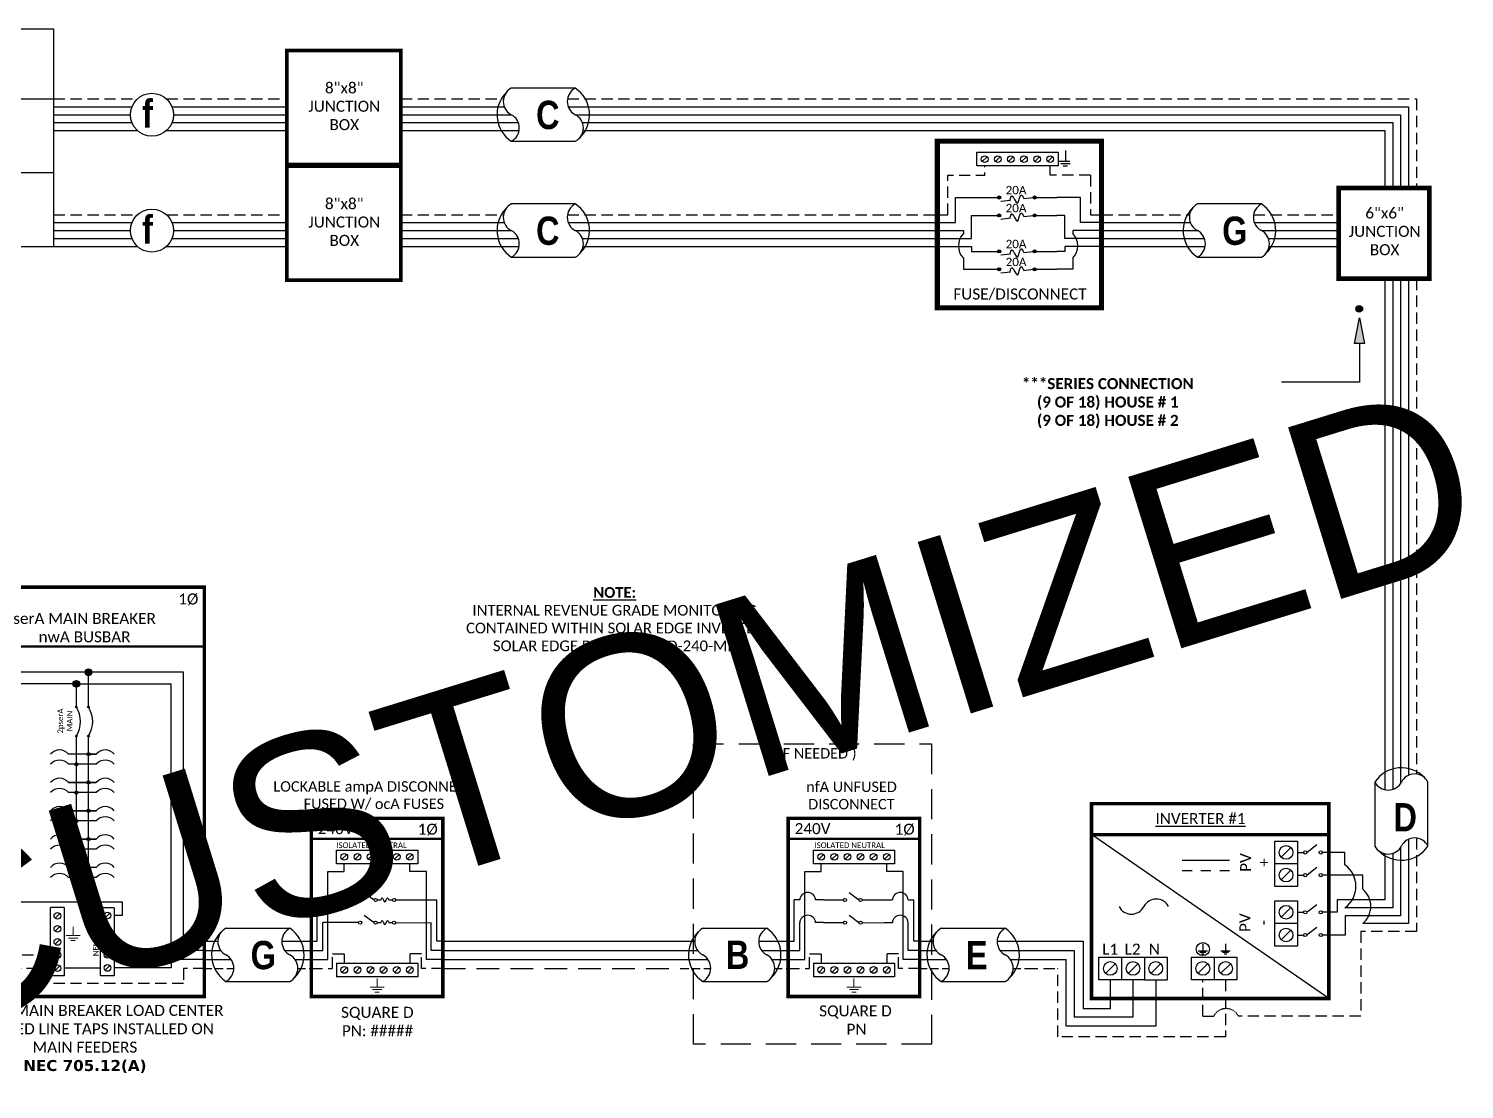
# Model space of a CAD drawing. Header units: feet. Extents: x 11513 to 12336, y 20870 to 21411.
# Drawn here: x 11859.4 to 12335.9, y 21058.7 to 21410.9 of the extents above; entities that cross this region are included whole.
import ezdxf

# ---------------------------------------------------------------- set-up
doc = ezdxf.new("R2010")
doc.units = ezdxf.units.FT
doc.header["$MEASUREMENT"] = 0
doc.linetypes.add('DASHED', pattern=[0.75, 0.5, -0.25])
doc.linetypes.add('HIDDEN', pattern=[0.375, 0.25, -0.125])
doc.layers.add('TEXT', color=7, linetype='Continuous')
doc.layers.add('Z - TITLEBLOCK TXT', color=7, linetype='Continuous')
doc.styles.add('ONE LINE TXT', font='techb___.ttf')
doc.styles.get("Standard").update_dxf_attribs({"font": 'calibri.ttf'})
doc.styles.add('TITLE BBLOCK TEXT', font='ARIALUNI.TTF')

# ---------------------------------------------------------------- blocks, each defined once
blk = doc.blocks.new('*U19')
at = {"color": 7, "linetype": 'Continuous'}
for p, q in [((-7.14, 13.31), (-28.39, 13.31)), ((-28.39, -4.31), (-7.14, -4.31))]:
    blk.add_line(p, q, dxfattribs=at)
at = {"color": 7}
for p, q in [((-35.53, 9), (-31.05, 9)), ((-9.81, 9), (0, 9))]:
    blk.add_line(p, q, dxfattribs=at)
at = {"color": 10}
for p, q in [((-35.53, 6), (-30.11, 6)), ((-8.87, 6), (0, 6))]:
    blk.add_line(p, q, dxfattribs=at)
at = {"color": 253}
for p, q in [((-35.53, 3), (-26.66, 3)), ((-5.41, 3), (0, 3))]:
    blk.add_line(p, q, dxfattribs=at)
at = {"color": 92, "linetype": 'HIDDEN', "ltscale": 10}
for p, q in [((-4.48, 0), (0, 0)), ((-35.53, 0), (-25.72, 0))]:
    blk.add_line(p, q, dxfattribs=at)
at = {"color": 7, "linetype": 'Continuous'}
for centre, start, end in [((-22.54, 4.5), 133.9732, 236.4265), ((-12.99, 4.5), 313.9732, 56.4265)]:
    blk.add_arc(centre, 10.58, start, end, dxfattribs=at)
at = {"linetype": 'Continuous'}
for centre, start, end in [((-26.08, 8.91), 117.6639, 242.3361), ((-4.83, 8.91), 117.6639, 242.3361), ((-30.7, 0.09), 297.6639, 62.3361), ((-9.45, 0.09), 297.6639, 62.3361)]:
    blk.add_arc(centre, 4.98, start, end, dxfattribs=at)
blk = doc.blocks.new('*U23')
at = {"color": 7, "linetype": 'Continuous'}
for p, q in [((-7.14, 13.31), (-28.39, 13.31)), ((-28.39, -4.31), (-7.14, -4.31))]:
    blk.add_line(p, q, dxfattribs=at)
at = {"color": 7}
for p, q in [((-35.53, 9), (-31.05, 9)), ((-9.81, 9), (0, 9))]:
    blk.add_line(p, q, dxfattribs=at)
at = {"color": 10}
for p, q in [((-35.53, 6), (-30.11, 6)), ((-8.87, 6), (0, 6))]:
    blk.add_line(p, q, dxfattribs=at)
at = {"color": 253}
for p, q in [((-35.53, 3), (-26.66, 3)), ((-5.41, 3), (0, 3))]:
    blk.add_line(p, q, dxfattribs=at)
at = {"color": 92, "linetype": 'HIDDEN', "ltscale": 10}
for p, q in [((-4.48, 0), (0, 0)), ((-35.53, 0), (-25.72, 0))]:
    blk.add_line(p, q, dxfattribs=at)
at = {"color": 7, "linetype": 'Continuous'}
for centre, start, end in [((-22.54, 4.5), 133.9732, 236.4265), ((-12.99, 4.5), 313.9732, 56.4265)]:
    blk.add_arc(centre, 10.58, start, end, dxfattribs=at)
at = {"linetype": 'Continuous'}
for centre, start, end in [((-26.08, 8.91), 117.6639, 242.3361), ((-4.83, 8.91), 117.6639, 242.3361), ((-30.7, 0.09), 297.6639, 62.3361), ((-9.45, 0.09), 297.6639, 62.3361)]:
    blk.add_arc(centre, 4.98, start, end, dxfattribs=at)
blk = doc.blocks.new('*U24')
at = {"lineweight": 50}
blk.add_line((-43.61, 43.06), (0, 43.06), dxfattribs=at)
at = {"color": 1, "linetype": 'Continuous'}
for p, q in [((-35.27, 34.78), (-35.27, 39.32)), ((-35.27, 39.32), (-8.32, 39.32)), ((-8.32, 39.32), (-8.32, 34.78)), ((-8.32, 34.78), (-35.27, 34.78)), ((-26.07, 25.18), (-22.81, 22.74)), ((-21.73, 22.73), (-20.49, 22.73)), ((-17.94, 22.73), (-16.7, 22.73)), ((-26.07, 17.65), (-22.81, 15.2)), ((-21.73, 15.2), (-20.49, 15.2)), ((-17.94, 15.2), (-16.7, 15.2)), ((-35.27, 1.76), (-8.32, 1.76)), ((-35.27, 1.76), (-35.27, -2.78)), ((-8.32, 1.76), (-8.32, -2.78)), ((-8.32, -2.78), (-35.27, -2.78))]:
    blk.add_line(p, q, dxfattribs=at)
at = {"color": 4, "linetype": 'Continuous'}
for p, q in [((-31.89, 37.83), (-33.46, 36.26)), ((-27.53, 37.83), (-29.11, 36.26)), ((-23.18, 37.83), (-24.76, 36.26)), ((-18.83, 37.83), (-20.41, 36.26)), ((-14.48, 37.83), (-16.06, 36.26)), ((-10.13, 37.83), (-11.7, 36.26)), ((-31.89, 0.28), (-33.46, -1.3)), ((-27.53, 0.28), (-29.11, -1.3)), ((-23.18, 0.28), (-24.76, -1.3)), ((-18.83, 0.28), (-20.41, -1.3)), ((-14.48, 0.28), (-16.06, -1.3)), ((-10.13, 0.28), (-11.7, -1.3))]:
    blk.add_line(p, q, dxfattribs=at)
at = {"color": 253, "linetype": 'Continuous'}
for p, q in [((-32.67, 32.17), (-32.67, 34.78)), ((-10.92, 32.17), (-10.92, 34.78)), ((-38.16, 3), (-38.16, 32.17)), ((-38.16, 32.17), (-32.67, 32.17)), ((-5.43, 32.17), (-10.92, 32.17)), ((-5.43, 3), (-5.43, 32.17)), ((-43.61, 3), (-38.16, 3)), ((0, 3), (-5.43, 3))]:
    blk.add_line(p, q, dxfattribs=at)
at = {"color": 7, "linetype": 'Continuous'}
for p, q in [((-27.97, 22.73), (-41.66, 22.73)), ((-41.66, 9), (-41.66, 22.73)), ((-15.62, 22.73), (-1.93, 22.73)), ((-1.93, 9), (-1.93, 22.73))]:
    blk.add_line(p, q, dxfattribs=at)
at = {"color": 10, "linetype": 'Continuous'}
for p, q in [((-27.97, 15.2), (-39.8, 15.2)), ((-39.8, 6), (-39.8, 15.2)), ((-15.62, 15.2), (-3.79, 15.19)), ((-3.79, 6), (-3.79, 15.2)), ((-43.61, 6), (-39.8, 6)), ((0, 6), (-3.79, 6))]:
    blk.add_line(p, q, dxfattribs=at)
at = {"color": 7}
for p, q in [((-43.61, 9), (-41.66, 9)), ((0, 9), (-1.93, 9))]:
    blk.add_line(p, q, dxfattribs=at)
at = {"color": 92, "linetype": 'HIDDEN', "ltscale": 15}
for p, q in [((-36.58, 0), (-36.58, 4.9)), ((-36.58, 4.9), (-32.67, 4.9)), ((-32.67, 4.9), (-32.67, 1.76)), ((-7.01, 4.9), (-10.92, 4.9)), ((-10.92, 4.9), (-10.92, 1.76)), ((-7.01, 0), (-7.01, 4.9)), ((-43.61, 0), (-36.58, 0)), ((0, 0), (-7.01, 0))]:
    blk.add_line(p, q, dxfattribs=at)
at = {"lineweight": 50, "const_width": 1.19}
blk.add_lwpolyline([(-43.61, -9.34), (-43.61, 49.84), (0, 49.84), (0, -9.34)], close=True, dxfattribs=at)
at = {"color": 92, "linetype": 'Continuous', "lineweight": 5, "ltscale": 0.05, "flags": 128}
for points in [[(-21.8, -3.32), (-21.8, -6.17)], [(-24.14, -6.17), (-19.45, -6.17)], [(-20.27, -7.03), (-23.32, -7.03)], [(-21.08, -7.9), (-22.51, -7.9)]]:
    blk.add_lwpolyline(points, dxfattribs=at)
at = {"color": 4, "linetype": 'Continuous'}
for centre in [(-32.67, 37.05), (-28.32, 37.05), (-23.97, 37.05), (-19.62, 37.05), (-15.27, 37.05), (-10.92, 37.05), (-32.67, -0.51), (-28.32, -0.51), (-23.97, -0.51), (-19.62, -0.51), (-15.27, -0.51), (-10.92, -0.51)]:
    blk.add_circle(centre, 1.11, dxfattribs=at)
at = {"color": 1, "linetype": 'Continuous'}
for centre in [(-27.43, 22.73), (-22.27, 22.73), (-16.16, 22.73), (-27.43, 15.2), (-22.27, 15.2), (-16.16, 15.19)]:
    blk.add_circle(centre, 0.541, dxfattribs=at)
for points in [[(-20.49, 22.73), (-20.12, 23.49), (-19.22, 21.97), (-18.39, 23.49), (-17.94, 22.73)], [(-20.49, 15.2), (-20.12, 15.96), (-19.22, 14.43), (-18.39, 15.96), (-17.94, 15.2)]]:
    blk.add_spline(points, degree=3, dxfattribs=at)
at = {"color": 7}
blk.add_blockref('*U23', (-43.61, 0), dxfattribs=at)
at = {"color": 4, "linetype": 'Continuous'}
blk.add_text('ISOLATED NEUTRAL', height=1.8743, dxfattribs=at).set_placement((-35.32, 39.97))
at = {"color": 1}
for s, width, gutter_width, heights, insert, char_height, attachment_point in [('\\A1;\\pi2.6661;LOCKABLE ampA DISCONNECT \\P\\pi12.722;FUSED W/ ocA FUSES', 71.8931, 92.23, [18.56], (-58.88, 62.16), 3.4544, 1), ('240V', 0.1481, 0.75, [0], (-35.55, 46.4), 3.658, 5), ('1Ø', 0.1481, 0.75, [0], (-4.98, 46.1), 3.658, 5), ('\\A1;\\pi5.5987,t23.887;SQUARE D\\P\\pi5.8899,t24.178;PN: #####', 35.0816, 28.88, [13.54], (-39.35, -12.75), 3.6576, 1)]:
    blk.add_mtext_dynamic_manual_height_columns(s, width=width, gutter_width=gutter_width, heights=heights, dxfattribs=dict(at, insert=insert, char_height=char_height, attachment_point=attachment_point))
blk = doc.blocks.new('lineTapPanel')
at = {"linetype": 'Continuous'}
h = blk.add_hatch(color=254, dxfattribs=at)
h.dxf.hatch_style = 1
edge = h.paths.add_edge_path()
edge.add_arc((-42.47, 94.51), 1.11, 0, 360)
h = blk.add_hatch(color=254, dxfattribs=at)
h.dxf.hatch_style = 1
edge = h.paths.add_edge_path()
edge.add_arc((-38.44, 98.34), 1.11, 0, 360)
h = blk.add_hatch(color=1, dxfattribs=at)
h.dxf.hatch_style = 1
edge = h.paths.add_edge_path()
edge.add_arc((-42.47, 86.8), 0.291, 0, 360)
h = blk.add_hatch(color=1, dxfattribs=at)
h.dxf.hatch_style = 1
edge = h.paths.add_edge_path()
edge.add_arc((-38.44, 86.8), 0.291, 0, 360)
h = blk.add_hatch(color=1, dxfattribs=at)
h.dxf.hatch_style = 1
edge = h.paths.add_edge_path()
edge.add_arc((-42.47, 77.16), 0.291, 0, 360)
h = blk.add_hatch(color=1, dxfattribs=at)
h.dxf.hatch_style = 1
edge = h.paths.add_edge_path()
edge.add_arc((-38.44, 77.16), 0.291, 0, 360)
h = blk.add_hatch(color=1, dxfattribs=at)
h.dxf.hatch_style = 1
edge = h.paths.add_edge_path()
edge.add_arc((-38.44, 71.16), 0.528, 0, 360)
h = blk.add_hatch(color=1, dxfattribs=at)
h.dxf.hatch_style = 1
edge = h.paths.add_edge_path()
edge.add_arc((-42.47, 67.78), 0.528, 0, 360)
h = blk.add_hatch(color=1, dxfattribs=at)
h.dxf.hatch_style = 1
edge = h.paths.add_edge_path()
edge.add_arc((-38.44, 61.76), 0.528, 0, 360)
h = blk.add_hatch(color=1, dxfattribs=at)
h.dxf.hatch_style = 1
edge = h.paths.add_edge_path()
edge.add_arc((-42.47, 58.38), 0.528, 0, 360)
h = blk.add_hatch(color=1, dxfattribs=at)
h.dxf.hatch_style = 1
edge = h.paths.add_edge_path()
edge.add_arc((-38.44, 52.36), 0.528, 0, 360)
h = blk.add_hatch(color=1, dxfattribs=at)
h.dxf.hatch_style = 1
edge = h.paths.add_edge_path()
edge.add_arc((-42.47, 48.98), 0.528, 0, 360)
h = blk.add_hatch(color=1, dxfattribs=at)
h.dxf.hatch_style = 1
edge = h.paths.add_edge_path()
edge.add_arc((-38.44, 42.95), 0.528, 0, 360)
h = blk.add_hatch(color=1, dxfattribs=at)
h.dxf.hatch_style = 1
edge = h.paths.add_edge_path()
edge.add_arc((-42.47, 39.58), 0.528, 0, 360)
h = blk.add_hatch(color=1, dxfattribs=at)
h.dxf.hatch_style = 1
edge = h.paths.add_edge_path()
edge.add_arc((-38.44, 33.55), 0.528, 0, 360)
h = blk.add_hatch(color=1, dxfattribs=at)
h.dxf.hatch_style = 1
edge = h.paths.add_edge_path()
edge.add_arc((-42.47, 30.17), 0.528, 0, 360)
at = {"color": 155, "true_color": 0x647190}
blk.add_line((-80.92, 126.59), (0, 126.59), dxfattribs=at)
at = {"color": 253, "linetype": 'Continuous'}
for p, q in [((-100.73, 90.2), (-100.73, 109.7)), ((-76.04, 90.2), (-100.73, 90.2)), ((-76.04, 90.2), (-76.04, 22.16)), ((-76.04, 22.16), (-27.25, 22.16)), ((-27.25, 22.16), (-27.25, 17.57)), ((-27.25, 17.57), (-29.89, 17.57)), ((-11.01, 0.16), (-29.89, 0.16)), ((0, 3), (-11.01, 3)), ((-11.01, 3), (-11.01, 0.16))]:
    blk.add_line(p, q, dxfattribs=at)
at = {"color": 10, "linetype": 'Continuous'}
for p, q in [((-94.24, 94.51), (-94.24, 109.7)), ((-43.58, 94.51), (-94.24, 94.51)), ((-42.47, 87.09), (-42.47, 93.4)), ((-41.36, 94.51), (-10.98, 94.51)), ((-10.98, 6), (-10.98, 94.51)), ((-42.47, 30.17), (-42.47, 76.87)), ((-35.88, 67.78), (-45.04, 67.78)), ((-35.88, 58.38), (-45.04, 58.38)), ((-35.88, 48.98), (-45.04, 48.98)), ((-35.88, 39.58), (-45.04, 39.58)), ((-35.88, 30.17), (-45.04, 30.17)), ((0, 6), (-10.98, 6))]:
    blk.add_line(p, q, dxfattribs=at)
at = {"color": 7, "linetype": 'Continuous'}
for p, q in [((-87.75, 98.34), (-87.75, 109.7)), ((-39.56, 98.34), (-87.75, 98.34)), ((-38.44, 87.09), (-38.44, 97.23)), ((-6.96, 9), (-6.96, 98.34)), ((-38.44, 61.76), (-38.44, 76.87)), ((-35.88, 71.16), (-45.04, 71.16)), ((-38.44, 71.16), (-35.88, 71.16)), ((-45.04, 61.76), (-35.88, 61.76)), ((-35.88, 61.76), (-45.04, 61.76)), ((-38.44, 52.36), (-38.44, 61.76)), ((-45.04, 52.36), (-35.88, 52.36)), ((-35.88, 52.36), (-45.04, 52.36)), ((-38.44, 42.95), (-38.44, 52.36)), ((-45.04, 42.95), (-35.88, 42.95)), ((-35.88, 42.95), (-45.04, 42.95)), ((-38.44, 33.55), (-38.44, 42.95)), ((-35.88, 33.55), (-45.04, 33.55))]:
    blk.add_line(p, q, dxfattribs=at)
at = {"lineweight": 50}
blk.add_line((-80.92, 106.95), (0, 106.95), dxfattribs=at)
at = {"color": 7}
for p, q in [((-6.96, 98.34), (-37.33, 98.34)), ((0, 9), (-6.96, 9))]:
    blk.add_line(p, q, dxfattribs=at)
at = {"color": 1, "linetype": 'Continuous'}
for p, q in [((-51.03, -2.51), (-51.03, 20.23)), ((-46.49, 20.23), (-51.03, 20.23)), ((-46.49, 20.23), (-46.49, -2.51)), ((-34.43, -2.43), (-34.43, 20.16)), ((-29.89, 20.16), (-34.43, 20.16)), ((-29.89, 20.16), (-29.89, -2.43)), ((-46.49, -2.51), (-51.03, -2.51)), ((-29.89, -2.43), (-34.43, -2.43))]:
    blk.add_line(p, q, dxfattribs=at)
at = {"color": 4, "linetype": 'Continuous'}
for p, q in [((-47.97, 18.28), (-49.55, 16.71)), ((-31.37, 18.35), (-32.94, 16.78)), ((-47.97, 13.93), (-49.55, 12.36)), ((-47.97, 9.58), (-49.55, 8.01)), ((-31.37, 14), (-32.94, 12.43)), ((-31.37, 9.65), (-32.94, 8.08)), ((-47.97, 5.23), (-49.55, 3.66)), ((-31.37, 5.3), (-32.94, 3.73)), ((-47.97, 0.88), (-49.55, -0.69)), ((-31.37, 0.95), (-32.94, -0.62))]:
    blk.add_line(p, q, dxfattribs=at)
at = {"color": 92, "linetype": 'HIDDEN', "ltscale": 15}
for p, q in [((-51.03, 4.44), (-106.89, 4.44)), ((-106.89, 4.44), (-106.89, -4.87)), ((-75.84, -4.96), (-75.84, 0.09)), ((-75.84, 0.09), (-51.03, 0.09)), ((0, 0), (-6.96, 0)), ((-6.96, 0), (-6.96, -4.96)), ((-6.96, -4.96), (-75.84, -4.96))]:
    blk.add_line(p, q, dxfattribs=at)
at = {"color": 92, "linetype": 'Continuous', "ltscale": 15}
blk.add_line((-34.43, 0.09), (-46.49, 0.09), dxfattribs=at)
at = {"color": 92, "ltscale": 15}
blk.add_line((-106.89, -4.87), (-106.89, -24.84), dxfattribs=at)
at = {"lineweight": 50, "const_width": 1.19}
for points in [[(-103.67, 109.7), (-103.67, 126.59), (-84.82, 126.59), (-84.82, 109.7)], [(-80.92, -9.3), (-80.92, 126.59), (0, 126.59), (0, -9.3)]]:
    blk.add_lwpolyline(points, close=True, dxfattribs=at)
at = {"color": 92, "linetype": 'Continuous', "lineweight": 5, "ltscale": 0.05, "flags": 128}
for points in [[(-45.88, 10.97), (-41.2, 10.97)], [(-42.01, 10.1), (-45.07, 10.1)], [(-43.54, 13.81), (-43.54, 10.97)], [(-42.82, 9.23), (-44.25, 9.23)]]:
    blk.add_lwpolyline(points, dxfattribs=at)
at = {"color": 92, "linetype": 'Continuous', "ltscale": 4, "flags": 128}
for points in [[(-115.37, -24.84), (-98.41, -24.84)], [(-101.35, -27.98), (-112.43, -27.98)], [(-104.29, -31.12), (-109.49, -31.12)]]:
    blk.add_lwpolyline(points, dxfattribs=at)
at = {"linetype": 'Continuous'}
blk.add_circle((-94.24, 118.15), 7.15, dxfattribs=at)
at = {"color": 7, "linetype": 'Continuous'}
for centre in [(-42.47, 94.51), (-38.44, 98.34), (-38.44, 98.34)]:
    blk.add_circle(centre, 1.11, dxfattribs=at)
at = {"color": 1, "linetype": 'Continuous'}
for centre, radius in [((-42.47, 86.8), 0.291), ((-38.44, 86.8), 0.291), ((-42.47, 77.16), 0.291), ((-38.44, 77.16), 0.291), ((-38.44, 71.16), 0.528), ((-42.47, 67.78), 0.528), ((-38.44, 61.76), 0.528), ((-42.47, 58.38), 0.528), ((-38.44, 52.36), 0.528), ((-42.47, 48.98), 0.528), ((-38.44, 42.95), 0.528), ((-42.47, 39.58), 0.528), ((-38.44, 33.55), 0.528), ((-42.47, 30.17), 0.528)]:
    blk.add_circle(centre, radius, dxfattribs=at)
at = {"color": 4, "linetype": 'Continuous'}
for centre in [(-48.76, 17.49), (-32.16, 17.57), (-32.16, 13.21), (-48.76, 13.14), (-48.76, 8.79), (-32.16, 8.86), (-48.76, 4.44), (-32.16, 4.51), (-48.76, 0.09), (-32.16, 0.16)]:
    blk.add_circle(centre, 1.11, dxfattribs=at)
at = {"color": 1, "linetype": 'Continuous'}
for centre, radius, start, end in [((-50.14, 81.98), 9.06, 327.8708, 32.1292), ((-46.11, 81.98), 9.06, 327.8708, 32.1292), ((-48.03, 68.62), 3.93, 40.3392, 139.6608), ((-32.88, 68.62), 3.93, 40.3392, 139.6608), ((-48.03, 65.24), 3.93, 40.3392, 139.6608), ((-32.88, 65.24), 3.93, 40.3392, 139.6608), ((-48.03, 59.21), 3.93, 40.3392, 139.6608), ((-32.88, 59.21), 3.93, 40.3392, 139.6608), ((-48.03, 55.84), 3.93, 40.3392, 139.6608), ((-32.88, 55.84), 3.93, 40.3392, 139.6608), ((-48.03, 49.81), 3.93, 40.3392, 139.6608), ((-32.88, 49.81), 3.93, 40.3392, 139.6608), ((-48.03, 46.43), 3.93, 40.3392, 139.6608), ((-32.88, 46.43), 3.93, 40.3392, 139.6608), ((-48.03, 40.41), 3.93, 40.3392, 139.6608), ((-32.88, 40.41), 3.93, 40.3392, 139.6608), ((-48.03, 37.03), 3.93, 40.3392, 139.6608), ((-32.88, 37.03), 3.93, 40.3392, 139.6608), ((-48.03, 31.01), 3.93, 40.3392, 139.6608), ((-32.88, 31.01), 3.93, 40.3392, 139.6608), ((-48.03, 27.63), 3.93, 40.3392, 139.6608), ((-32.88, 27.63), 3.93, 40.3392, 139.6608)]:
    blk.add_arc(centre, radius, start, end, dxfattribs=at)
at = {"color": 253, "linetype": 'Continuous', "style": 'ONE LINE TXT'}
blk.add_text('M', height=9.38, dxfattribs=at).set_placement((-98.8, 113.43))
at = {"color": 4, "linetype": 'Continuous'}
blk.add_text('NEUTRAL', height=1.874, rotation=90, dxfattribs=at).set_placement((-35.08, 4.08))
at = {"color": 1, "attachment_point": 5}
for s, width, gutter_width, heights, insert, char_height in [('EXISTING\\P1Ø 120/240V UTILITY METER', 37.8067, 7.17, [0], (-123.35, 118.13), 3.5433), ('240V', 0.1481, 0.75, [0], (-72.39, 122.54), 3.658), ('1Ø', 0.1481, 0.75, [0], (-5.31, 122.54), 3.658), ('serA MAIN BREAKER\\PnwA BUSBAR', 72.4998, 0.75, [0], (-39.75, 113.14), 3.6576), ('EXISTING MAIN BREAKER LOAD CENTER INSULATED LINE TAPS INSTALLED ON MAIN FEEDERS\\P{\\fVerdana|b1|i0|c0|p34;NEC 705.12(A)}', 98.9176, 7.17, [106.42], (-39.63, -23.42), 3.6576)]:
    blk.add_mtext_dynamic_manual_height_columns(s, width=width, gutter_width=gutter_width, heights=heights, dxfattribs=dict(at, insert=insert, char_height=char_height))
at = {"color": 4, "linetype": 'Continuous', "insert": (-46.25, 82.15), "char_height": 1.874, "attachment_point": 5, "rotation": 90}
blk.add_mtext_dynamic_manual_height_columns('2pserA\\PMAIN', width=0.1481, gutter_width=0.75, heights=[0], dxfattribs=at)
blk = doc.blocks.new('*U26')
at = {"color": 7}
blk.add_blockref('lineTapPanel', (0, 0), dxfattribs=at)
blk = doc.blocks.new('unfusedDisconnect')
at = {"lineweight": 50}
blk.add_line((-43.61, 43.06), (0, 43.06), dxfattribs=at)
at = {"color": 1, "linetype": 'Continuous'}
for p, q in [((-35.27, 34.78), (-35.27, 39.32)), ((-35.27, 39.32), (-8.32, 39.32)), ((-8.32, 39.32), (-8.32, 34.78)), ((-8.32, 34.78), (-35.27, 34.78)), ((-23.43, 25.18), (-20.16, 22.74)), ((-31.89, 22.73), (-25.32, 22.73)), ((-19.08, 22.73), (-11.7, 22.73)), ((-31.89, 15.2), (-25.32, 15.2)), ((-23.43, 17.65), (-20.16, 15.2)), ((-19.08, 15.2), (-11.7, 15.19)), ((-35.27, 1.76), (-8.32, 1.76)), ((-35.27, 1.76), (-35.27, -2.78)), ((-8.32, 1.76), (-8.32, -2.78)), ((-8.32, -2.78), (-35.27, -2.78))]:
    blk.add_line(p, q, dxfattribs=at)
at = {"color": 4, "linetype": 'Continuous'}
for p, q in [((-31.89, 37.83), (-33.46, 36.26)), ((-27.53, 37.83), (-29.11, 36.26)), ((-23.18, 37.83), (-24.76, 36.26)), ((-18.83, 37.83), (-20.41, 36.26)), ((-14.48, 37.83), (-16.06, 36.26)), ((-10.13, 37.83), (-11.7, 36.26)), ((-31.89, 0.28), (-33.46, -1.3)), ((-27.53, 0.28), (-29.11, -1.3)), ((-23.18, 0.28), (-24.76, -1.3)), ((-18.83, 0.28), (-20.41, -1.3)), ((-14.48, 0.28), (-16.06, -1.3)), ((-10.13, 0.28), (-11.7, -1.3))]:
    blk.add_line(p, q, dxfattribs=at)
at = {"color": 253, "linetype": 'Continuous'}
for p, q in [((-32.67, 32.17), (-32.67, 34.78)), ((-10.92, 32.17), (-10.92, 34.78)), ((-38.16, 3), (-38.16, 32.17)), ((-38.16, 32.17), (-32.67, 32.17)), ((-5.43, 32.17), (-10.92, 32.17)), ((-5.43, 3), (-5.43, 32.17)), ((-43.61, 3), (-38.16, 3)), ((0, 3), (-5.43, 3))]:
    blk.add_line(p, q, dxfattribs=at)
at = {"color": 7, "linetype": 'Continuous'}
for p, q in [((-41.66, 9), (-41.66, 22.73)), ((-39.8, 22.73), (-41.66, 22.73)), ((-31.89, 22.73), (-34.52, 22.73)), ((-11.7, 22.73), (-9.07, 22.73)), ((-3.79, 22.73), (-1.93, 22.73)), ((-1.93, 9), (-1.93, 22.73))]:
    blk.add_line(p, q, dxfattribs=at)
at = {"color": 10, "linetype": 'Continuous'}
for p, q in [((-39.8, 6), (-39.8, 15.2)), ((-31.89, 15.2), (-34.52, 15.2)), ((-11.7, 15.2), (-9.07, 15.2)), ((-3.79, 6), (-3.79, 15.2)), ((-43.61, 6), (-39.8, 6)), ((0, 6), (-3.79, 6))]:
    blk.add_line(p, q, dxfattribs=at)
at = {"color": 7}
for p, q in [((-43.61, 9), (-41.66, 9)), ((0, 9), (-1.93, 9))]:
    blk.add_line(p, q, dxfattribs=at)
at = {"color": 92, "linetype": 'HIDDEN', "ltscale": 15}
for p, q in [((-36.58, 0), (-36.58, 4.9)), ((-36.58, 4.9), (-32.67, 4.9)), ((-32.67, 4.9), (-32.67, 1.76)), ((-7.01, 4.9), (-10.92, 4.9)), ((-10.92, 4.9), (-10.92, 1.76)), ((-7.01, 0), (-7.01, 4.9)), ((-43.61, 0), (-36.58, 0)), ((0, 0), (-7.01, 0))]:
    blk.add_line(p, q, dxfattribs=at)
at = {"lineweight": 50, "const_width": 1.19}
blk.add_lwpolyline([(-43.61, -9.34), (-43.61, 49.84), (0, 49.84), (0, -9.34)], close=True, dxfattribs=at)
at = {"color": 92, "linetype": 'Continuous', "lineweight": 5, "ltscale": 0.05, "flags": 128}
for points in [[(-21.8, -3.32), (-21.8, -6.17)], [(-24.14, -6.17), (-19.45, -6.17)], [(-20.27, -7.03), (-23.32, -7.03)], [(-21.08, -7.9), (-22.51, -7.9)]]:
    blk.add_lwpolyline(points, dxfattribs=at)
at = {"color": 4, "linetype": 'Continuous'}
for centre in [(-32.67, 37.05), (-28.32, 37.05), (-23.97, 37.05), (-19.62, 37.05), (-15.27, 37.05), (-10.92, 37.05), (-32.67, -0.51), (-28.32, -0.51), (-23.97, -0.51), (-19.62, -0.51), (-15.27, -0.51), (-10.92, -0.51)]:
    blk.add_circle(centre, 1.11, dxfattribs=at)
at = {"color": 1, "linetype": 'Continuous'}
for centre in [(-24.78, 22.73), (-19.62, 22.73), (-24.78, 15.2), (-19.62, 15.2)]:
    blk.add_circle(centre, 0.541, dxfattribs=at)
at = {"color": 7, "linetype": 'Continuous'}
for centre in [(-37.16, 22.58), (-6.43, 22.58)]:
    blk.add_arc(centre, 2.64, 3.2819, 176.7181, dxfattribs=at)
at = {"color": 10, "linetype": 'Continuous'}
for centre in [(-37.16, 15.04), (-6.43, 15.04)]:
    blk.add_arc(centre, 2.64, 3.2819, 176.7181, dxfattribs=at)
at = {"color": 4, "linetype": 'Continuous'}
blk.add_text('ISOLATED NEUTRAL', height=1.8743, dxfattribs=at).set_placement((-34.91, 39.97))
at = {"color": 1}
for s, width, gutter_width, heights, insert, char_height, attachment_point in [('\\A1;\\pi17.559;nfA UNFUSED\\P\\pi18.229;DISCONNECT', 64.922, 0, [11.89], (-55.21, 62.04), 3.4544, 1), ('240V', 0.1481, 0.75, [0], (-35.55, 46.4), 3.658, 5), ('1Ø', 0.1481, 0.75, [0], (-4.98, 46.1), 3.658, 5), ('\\A1;\\pi13.903,t32.191;SQUARE D\\P\\pi22.981,t41.269;PN', 51.6906, 0.203, [45.94], (-47.25, -12.27), 3.6576, 1)]:
    blk.add_mtext_dynamic_manual_height_columns(s, width=width, gutter_width=gutter_width, heights=heights, dxfattribs=dict(at, insert=insert, char_height=char_height, attachment_point=attachment_point))
blk = doc.blocks.new('*U21')
at = {"color": 10, "linetype": 'DASHED', "ltscale": 20}
blk.add_lwpolyline([(-75.05, 74.56), (3.97, 74.56), (3.97, -25.17), (-75.05, -25.17)], close=True, dxfattribs=at)
at = {"color": 7}
for name, p in [('unfusedDisconnect', (0, 0)), ('*U19', (-43.61, 0))]:
    blk.add_blockref(name, p, dxfattribs=at)
at = {"color": 10, "insert": (-50.86, 73.16), "char_height": 3.4544, "attachment_point": 1}
blk.add_mtext_dynamic_manual_height_columns('\\A1;\\pi1.2092;( IF NEEDED )', width=30.7523, gutter_width=0, heights=[6.58], dxfattribs=at)
at = {"color": 1, "linetype": 'Continuous', "insert": (-64.3, 9.22), "char_height": 9.3833, "attachment_point": 1, "style": 'ONE LINE TXT'}
blk.add_mtext_dynamic_manual_height_columns('{\\W1;\\C256;B}', width=0.1385, gutter_width=2.13, heights=[0], dxfattribs=at)
blk = doc.blocks.new('*U28')
at = {"color": 7}
blk.add_line((-79.14, 9), (0, 9), dxfattribs=at)
at = {"color": 10}
blk.add_line((-79.14, 6), (0, 6), dxfattribs=at)
at = {"color": 253}
blk.add_line((-79.14, 3), (0, 3), dxfattribs=at)
at = {"color": 92, "linetype": 'DASHED', "ltscale": 15}
blk.add_line((-79.14, 0), (0, 0), dxfattribs=at)
at = {"color": 1, "insert": (-22.08, 115.96), "char_height": 3.5433, "attachment_point": 5}
blk.add_mtext_dynamic_manual_height_columns('{\\fCalibri|b1|i0|c0|p34;\\LNOTE:\\P}INTERNAL REVENUE GRADE MONITORING\\PCONTAINED WITHIN SOLAR EDGE INVERTER\\PSOLAR EDGE PN. RWND-3D-240-MB', width=99.534, gutter_width=7.17, heights=[0], dxfattribs=at)
blk = doc.blocks.new('6x6box')
at = {"lineweight": 50, "const_width": 1.53}
blk.add_lwpolyline([(30.1, 0), (0, 0), (0, 30.1), (30.1, 30.1)], close=True, dxfattribs=at)
at = {"color": 1, "insert": (15.24, 15.71), "char_height": 3.6576, "width": 0.4767, "attachment_point": 5}
blk.add_mtext('6"x6"  JUNCTION BOX  ', dxfattribs=at)
blk = doc.blocks.new('*T22')
at = {"color": 0, "lineweight": -2, "transparency": 16777216}
for p, q in [((0, 0), (165.11, 0)), ((0, 0), (0, -72.27)), ((165.11, 0), (165.11, -72.27)), ((0, -23.32), (165.11, -23.32)), ((0, -47.8), (165.11, -47.8)), ((0, -72.27), (165.11, -72.27))]:
    blk.add_line(p, q, dxfattribs=at)
at = {"color": 0, "linetype": 'Continuous', "transparency": 16777216, "char_height": 3.4544, "width": 156.9097, "attachment_point": 5}
for s, insert in [('{\\fCalibri|b0|i0|c0;#VALUE!', (82.56, -11.66)), ('{\\fCalibri|b0|i0|c0;^J^J*TERMINATED INSIDE INVERTER 1', (82.56, -35.56)), ('{\\fCalibri|b0|i0|c0;^J^J*TERMINATED INSIDE INVERTER 2', (82.56, -60.03))]:
    blk.add_mtext(s, dxfattribs=dict(at, insert=insert))
blk = doc.blocks.new('8x8box')
at = {"lineweight": 50, "const_width": 1.19}
blk.add_lwpolyline([(37.78, 0), (0, 0), (0, 37.78), (37.78, 37.78)], close=True, dxfattribs=at)
at = {"color": 1, "insert": (19.03, 19.26), "char_height": 3.6576, "attachment_point": 5}
blk.add_mtext_dynamic_manual_height_columns('8"x8"  JUNCTION BOX ', width=0.4767, gutter_width=7.17, heights=[0], dxfattribs=at)
blk = doc.blocks.new('fuseBox')
at = {"linetype": 'Continuous'}
h = blk.add_hatch(color=1, dxfattribs=at)
h.dxf.hatch_style = 1
edge = h.paths.add_edge_path()
edge.add_arc((20.51, 36.67), 0.513, 0, 360)
h = blk.add_hatch(color=1, dxfattribs=at)
h.dxf.hatch_style = 1
edge = h.paths.add_edge_path()
edge.add_arc((32.29, 36.67), 0.513, 0, 360)
h = blk.add_hatch(color=1, dxfattribs=at)
h.dxf.hatch_style = 1
edge = h.paths.add_edge_path()
edge.add_arc((20.51, 30.71), 0.513, 0, 360)
h = blk.add_hatch(color=1, dxfattribs=at)
h.dxf.hatch_style = 1
edge = h.paths.add_edge_path()
edge.add_arc((32.29, 30.71), 0.513, 0, 360)
h = blk.add_hatch(color=1, dxfattribs=at)
h.dxf.hatch_style = 1
edge = h.paths.add_edge_path()
edge.add_arc((20.51, 18.78), 0.513, 0, 360)
h = blk.add_hatch(color=1, dxfattribs=at)
h.dxf.hatch_style = 1
edge = h.paths.add_edge_path()
edge.add_arc((32.29, 18.78), 0.513, 0, 360)
h = blk.add_hatch(color=1, dxfattribs=at)
h.dxf.hatch_style = 1
edge = h.paths.add_edge_path()
edge.add_arc((20.51, 12.82), 0.513, 0, 360)
h = blk.add_hatch(color=1, dxfattribs=at)
h.dxf.hatch_style = 1
edge = h.paths.add_edge_path()
edge.add_arc((32.29, 12.82), 0.513, 0, 360)
at = {"color": 1, "linetype": 'Continuous'}
for p, q in [((13.11, 47.14), (13.11, 51.68)), ((13.11, 51.68), (40.06, 51.68)), ((40.06, 51.68), (40.06, 47.14)), ((40.06, 47.14), (13.11, 47.14)), ((21.13, 35.49), (24.23, 35.83)), ((28.69, 36.32), (31.79, 36.67)), ((21.13, 29.52), (24.23, 29.87)), ((28.69, 30.36), (31.79, 30.71)), ((21.13, 17.59), (24.23, 17.93)), ((28.69, 18.42), (31.79, 18.77)), ((21.13, 11.64), (24.23, 11.99)), ((28.69, 12.48), (31.79, 12.82))]:
    blk.add_line(p, q, dxfattribs=at)
at = {"color": 4, "linetype": 'Continuous'}
for p, q in [((16.49, 50.19), (14.92, 48.62)), ((20.84, 50.19), (19.27, 48.62)), ((25.19, 50.19), (23.62, 48.62)), ((29.54, 50.19), (27.97, 48.62)), ((33.89, 50.19), (32.32, 48.62)), ((38.25, 50.19), (36.67, 48.62))]:
    blk.add_line(p, q, dxfattribs=at)
at = {"color": 92, "linetype": 'HIDDEN', "ltscale": 15}
for p, q in [((37.46, 44.06), (37.46, 47.14)), ((50.81, 44.06), (37.46, 44.06)), ((50.81, 44.06), (50.81, 30.94)), ((0, 30.94), (3.44, 30.94)), ((50.81, 30.94), (54.46, 30.94))]:
    blk.add_line(p, q, dxfattribs=at)
at = {"color": 10, "linetype": 'Continuous'}
for p, q in [((0, 23.07), (11.3, 23.07)), ((54.35, 23.07), (42.32, 23.07))]:
    blk.add_line(p, q, dxfattribs=at)
at = {"color": 7, "linetype": 'Continuous'}
blk.add_line((42.32, 18.78), (39.7, 18.78), dxfattribs=at)
at = {"lineweight": 50, "const_width": 1.71}
blk.add_lwpolyline([(54.46, 0), (0, 0), (0, 55.36), (54.46, 55.36)], close=True, dxfattribs=at)
blk.add_lwpolyline([(54.46, 0), (0, 0), (0, 55.36), (54.46, 55.36)], close=True, dxfattribs=at)
at = {"color": 92, "linetype": 'HIDDEN', "ltscale": 15, "flags": 128}
for points in [[(40.18, 48.76), (44.87, 48.76)], [(44.05, 47.89), (41, 47.89)], [(42.53, 52.26), (42.53, 48.76)], [(3.44, 30.94), (3.44, 44.06), (15.71, 44.06), (15.71, 47.14)], [(43.24, 47.02), (41.81, 47.02)]]:
    blk.add_lwpolyline(points, dxfattribs=at)
at = {"color": 10, "linetype": 'Continuous', "flags": 128}
for points in [[(0, 28.32), (6.06, 28.32), (6.06, 36.67), (13.92, 36.67)], [(54.34, 28.32), (47.56, 28.32), (47.56, 36.67), (39.7, 36.67)], [(11.3, 23.07), (11.3, 30.71), (13.92, 30.71)], [(42.32, 23.07), (42.32, 30.71), (39.7, 30.71)]]:
    blk.add_lwpolyline(points, dxfattribs=at)
at = {"color": 1, "linetype": 'Continuous', "flags": 128}
for points in [[(13.92, 36.67), (20.51, 36.67)], [(32.29, 36.67), (39.7, 36.67)], [(13.92, 30.71), (20.51, 30.71)], [(13.92, 30.71), (20.51, 30.71)], [(32.29, 30.71), (39.7, 30.71)], [(13.92, 18.78), (20.51, 18.78)], [(32.29, 18.78), (39.7, 18.78)], [(13.92, 12.82), (20.51, 12.82)], [(13.92, 12.82), (20.51, 12.82)], [(32.29, 12.82), (39.7, 12.82)]]:
    blk.add_lwpolyline(points, dxfattribs=at)
at = {"color": 7, "linetype": 'Continuous', "flags": 128}
for points in [[(0, 25.7), (8.68, 25.7), (8.68, 24.74)], [(54.34, 25.7), (44.94, 25.7), (44.94, 24.74)], [(0, 20.45), (11.3, 20.45), (11.3, 18.78)], [(54.35, 20.45), (42.32, 20.45), (42.32, 18.78)], [(8.68, 16.48), (8.68, 12.82), (13.92, 12.82)], [(11.3, 18.78), (13.92, 18.78)], [(44.94, 16.48), (44.94, 12.82), (39.7, 12.82)]]:
    blk.add_lwpolyline(points, dxfattribs=at)
at = {"color": 4, "linetype": 'Continuous'}
for centre in [(15.71, 49.41), (20.06, 49.41), (24.41, 49.41), (28.76, 49.41), (33.11, 49.41), (37.46, 49.41)]:
    blk.add_circle(centre, 1.11, dxfattribs=at)
at = {"color": 1, "linetype": 'Continuous'}
for centre in [(20.51, 36.67), (32.29, 36.67), (20.51, 30.71), (32.29, 30.71), (20.51, 18.78), (32.29, 18.78), (20.51, 12.82), (32.29, 12.82)]:
    blk.add_circle(centre, 0.513, dxfattribs=at)
at = {"color": 7, "linetype": 'Continuous'}
for centre, start, end in [((12.9, 20.61), 135.6055, 224.3945), ((40.72, 20.61), 315.6055, 44.3945)]:
    blk.add_arc(centre, 5.91, start, end, dxfattribs=at)
at = {"color": 1, "linetype": 'Continuous'}
for points in [[(24.22, 35.83), (24.73, 37.23), (26.6, 34.74), (27.76, 37.57), (28.69, 36.32)], [(24.22, 29.87), (24.73, 31.27), (26.6, 28.78), (27.76, 31.61), (28.69, 30.36)], [(24.22, 17.93), (24.73, 19.33), (26.6, 16.84), (27.76, 19.67), (28.69, 18.42)], [(24.22, 11.99), (24.73, 13.39), (26.6, 10.89), (27.76, 13.72), (28.69, 12.48)]]:
    blk.add_spline(points, degree=3, dxfattribs=at)
for p in [(22.68, 37.74), (22.68, 31.77), (22.68, 19.84), (22.68, 13.89)]:
    blk.add_text('20A', height=2.778, dxfattribs=at).set_placement(p)
at = {"color": 1, "insert": (27.44, 4.5), "char_height": 3.6576, "attachment_point": 5}
blk.add_mtext_dynamic_manual_height_columns('FUSE/DISCONNECT', width=59.2773, gutter_width=7.17, heights=[0], dxfattribs=at)

msp = doc.modelspace()

# ---------------------------------------------------------------- hatches: boundary and pattern name
at = {"linetype": 'Continuous'}
h = msp.add_hatch(color=254, dxfattribs=at)
h.dxf.hatch_style = 1
edge = h.paths.add_edge_path()
edge.add_arc((12301.07, 21317.84), 1.11, 0, 360)
h = msp.add_hatch(color=10)
h.dxf.hatch_style = 1
h.paths.add_polyline_path([(12299.52, 21306.28), (12301.15, 21314.82), (12302.78, 21306.28)])

# ---------------------------------------------------------------- linework, layer by layer
at = {"color": 7, "linetype": 'Continuous'}
for p, q in [((12040.87, 21391.11), (12019.62, 21391.11)), ((11867.68, 21382.29), (11893.21, 21382.29)), ((11907.49, 21382.29), (11945.15, 21382.29)), ((11982.93, 21382.29), (12019.62, 21382.29)), ((12040.87, 21382.29), (12314.8, 21382.29)), ((12314.8, 21382.29), (12314.8, 21357.94)), ((11867.68, 21377.05), (11895.51, 21377.05)), ((11905.2, 21377.05), (11945.15, 21377.05)), ((11982.93, 21377.05), (12022.22, 21377.05)), ((12043.46, 21377.05), (12309.56, 21377.05)), ((12309.56, 21377.05), (12309.56, 21357.94)), ((12019.62, 21373.48), (12040.87, 21373.48)), ((12040.87, 21352.65), (12019.62, 21352.65)), ((12268.6, 21352.65), (12247.35, 21352.65)), ((11867.68, 21343.84), (11893.21, 21343.84)), ((11907.49, 21343.84), (11945.15, 21343.84)), ((11982.93, 21343.84), (12019.62, 21343.84)), ((12040.87, 21343.84), (12161.03, 21343.84)), ((12215.5, 21343.84), (12247.35, 21343.84)), ((12268.6, 21343.84), (12294.25, 21343.84)), ((11867.68, 21338.59), (11895.51, 21338.59)), ((11905.2, 21338.59), (11945.15, 21338.59)), ((11982.93, 21338.59), (12022.22, 21338.59)), ((12043.46, 21338.59), (12161.03, 21338.59)), ((12215.5, 21338.59), (12249.95, 21338.59)), ((12271.19, 21338.59), (12294.25, 21338.59)), ((12019.62, 21335.02), (12040.87, 21335.02)), ((12247.35, 21335.02), (12268.6, 21335.02)), ((12309.56, 21327.84), (12309.56, 21158.16)), ((12314.8, 21327.84), (12314.8, 21160.27)), ((12306.25, 21160.71), (12306.25, 21139.46)), ((12323.88, 21139.46), (12323.88, 21160.71)), ((12290.99, 21088.85), (12212.22, 21143.23)), ((12309.56, 21136.92), (12309.56, 21121.55)), ((12314.8, 21139.02), (12314.8, 21116.31)), ((12258.04, 21134.62), (12242.28, 21134.62)), ((12245.57, 21131.21), (12242.28, 21131.21)), ((12251.81, 21131.21), (12248.51, 21131.21)), ((12258.04, 21131.21), (12254.75, 21131.21)), ((12309.56, 21121.55), (12293.72, 21121.55)), ((12293.72, 21121.55), (12293.72, 21117.45)), ((12293.72, 21117.45), (12288.85, 21117.45)), ((12314.8, 21116.31), (12296.34, 21116.31)), ((12296.34, 21116.31), (12296.34, 21109.91)), ((12296.34, 21109.91), (12288.85, 21109.91)), ((12190.68, 21107.81), (12209.38, 21107.81)), ((12209.38, 21107.81), (12209.38, 21085.43)), ((12218.44, 21095.02), (12218.44, 21085.43)), ((12218.44, 21085.43), (12209.38, 21085.43))]:
    msp.add_line(p, q, dxfattribs=at)
at = {"color": 10, "linetype": 'Continuous'}
for p, q in [((11867.68, 21384.91), (11893.9, 21384.91)), ((11906.99, 21384.91), (11945.15, 21384.91)), ((11982.93, 21384.91), (12017.29, 21384.91)), ((12038.53, 21384.91), (12317.42, 21384.91)), ((12317.42, 21384.91), (12317.42, 21357.94)), ((11867.68, 21379.67), (11893.9, 21379.67)), ((11906.99, 21379.67), (11945.15, 21379.67)), ((11982.93, 21379.67), (12021.96, 21379.67)), ((12043.2, 21379.67), (12312.18, 21379.67)), ((12312.18, 21379.67), (12312.18, 21357.94)), ((11867.68, 21346.46), (11893.9, 21346.46)), ((11906.99, 21346.46), (11945.15, 21346.46)), ((11982.93, 21346.46), (12017.29, 21346.46)), ((12038.53, 21346.46), (12161.03, 21346.46)), ((12215.5, 21346.46), (12245.02, 21346.46)), ((12266.26, 21346.46), (12294.25, 21346.46)), ((11867.68, 21341.22), (11893.9, 21341.22)), ((11906.99, 21341.22), (11945.15, 21341.22)), ((11982.93, 21341.22), (12021.96, 21341.22)), ((12043.2, 21341.22), (12161.03, 21341.22)), ((12215.5, 21341.22), (12249.69, 21341.22)), ((12270.93, 21341.22), (12294.25, 21341.22)), ((12312.18, 21327.84), (12312.18, 21158.28)), ((12317.42, 21327.84), (12317.42, 21162.93)), ((12317.42, 21141.69), (12317.43, 21113.69)), ((12296.3, 21137.34), (12288.85, 21137.34)), ((12296.3, 21133.24), (12296.3, 21137.34)), ((12312.18, 21137.04), (12312.18, 21118.93)), ((12302.26, 21129.81), (12288.85, 21129.81)), ((12302.26, 21125.09), (12302.26, 21129.81)), ((12312.18, 21118.93), (12296.3, 21118.93)), ((12317.43, 21113.69), (12302.26, 21113.69)), ((12190.68, 21104.81), (12206.44, 21104.81)), ((12206.44, 21104.81), (12206.44, 21082.62)), ((12225.97, 21095.02), (12225.97, 21082.62)), ((12225.97, 21082.62), (12206.44, 21082.62))]:
    msp.add_line(p, q, dxfattribs=at)
at = {"color": 92, "linetype": 'HIDDEN', "ltscale": 15}
for p, q in [((12320.05, 21327.84), (12320.05, 21163.34)), ((12320.05, 21142.1), (12320.05, 21111.07)), ((12320.05, 21111.07), (12301.54, 21111.07)), ((12301.54, 21111.07), (12301.54, 21082.98)), ((12190.68, 21098.81), (12201.04, 21098.81)), ((12201.04, 21076.11), (12201.04, 21098.81)), ((12249.15, 21082.98), (12249.15, 21095.02)), ((12256.68, 21095.02), (12256.68, 21076.11)), ((12249.15, 21082.98), (12252.75, 21082.98)), ((12301.54, 21082.98), (12260.99, 21082.98)), ((12256.68, 21076.11), (12201.04, 21076.11))]:
    msp.add_line(p, q, dxfattribs=at)
at = {"color": 1, "linetype": 'Continuous'}
for p, q in [((12273.04, 21126.04), (12273.04, 21141.11)), ((12273.04, 21141.11), (12280.57, 21141.11)), ((12273.04, 21126.04), (12273.04, 21141.11)), ((12280.57, 21141.11), (12280.57, 21126.04)), ((12280.57, 21141.11), (12280.57, 21133.58)), ((12280.57, 21137.34), (12282.61, 21137.34)), ((12287, 21139.8), (12283.74, 21137.36)), ((12280.57, 21133.58), (12273.04, 21133.58)), ((12287, 21132.27), (12283.74, 21129.83)), ((12280.57, 21129.81), (12282.61, 21129.81)), ((12280.57, 21126.04), (12273.04, 21126.04)), ((12273.04, 21106.15), (12273.04, 21121.21)), ((12273.04, 21121.21), (12280.57, 21121.21)), ((12280.57, 21121.21), (12280.57, 21113.68)), ((12287, 21119.91), (12283.74, 21117.47)), ((12280.57, 21113.68), (12273.04, 21113.68)), ((12280.57, 21117.45), (12282.61, 21117.45)), ((12280.57, 21113.68), (12280.57, 21106.15)), ((12280.57, 21109.91), (12282.61, 21109.91)), ((12287, 21112.37), (12283.74, 21109.93)), ((12280.57, 21106.15), (12273.04, 21106.15)), ((12214.67, 21102.55), (12229.74, 21102.55)), ((12214.67, 21095.02), (12214.67, 21102.55)), ((12214.67, 21102.55), (12222.21, 21102.55)), ((12222.21, 21102.55), (12222.21, 21095.02)), ((12229.74, 21102.55), (12229.74, 21095.02)), ((12229.74, 21102.55), (12237.27, 21102.55)), ((12237.27, 21102.55), (12237.27, 21095.02)), ((12245.38, 21102.55), (12260.45, 21102.55)), ((12245.38, 21095.02), (12245.38, 21102.55)), ((12245.38, 21102.55), (12252.91, 21102.55)), ((12252.91, 21102.55), (12252.91, 21095.02)), ((12260.45, 21102.55), (12260.45, 21095.02)), ((12229.74, 21095.02), (12214.67, 21095.02)), ((12229.74, 21095.02), (12237.27, 21095.02)), ((12260.45, 21095.02), (12245.38, 21095.02))]:
    msp.add_line(p, q, dxfattribs=at)
at = {"color": 4, "linetype": 'Continuous'}
for p, q in [((12278.41, 21138.95), (12275.2, 21135.74)), ((12278.41, 21131.42), (12275.2, 21128.2)), ((12278.41, 21119.05), (12275.2, 21115.84)), ((12278.41, 21111.52), (12275.2, 21108.31)), ((12220.05, 21100.39), (12216.83, 21097.18)), ((12227.58, 21100.39), (12224.37, 21097.18)), ((12235.11, 21100.39), (12231.9, 21097.18)), ((12250.75, 21100.39), (12247.54, 21097.18)), ((12258.29, 21100.39), (12255.07, 21097.18))]:
    msp.add_line(p, q, dxfattribs=at)
at = {"color": 253, "linetype": 'Continuous'}
for p, q in [((12190.68, 21101.81), (12203.77, 21101.81)), ((12203.77, 21079.66), (12203.77, 21101.81)), ((12233.51, 21095.02), (12233.51, 21079.66)), ((12233.51, 21079.66), (12203.77, 21079.66))]:
    msp.add_line(p, q, dxfattribs=at)
at = {"lineweight": 50, "const_width": 1.19}
for points in [[(11982.93, 21327.38), (11945.15, 21327.38), (11945.15, 21365.16), (11982.93, 21365.16)], [(12212.22, 21143.23), (12212.22, 21153.51), (12290.99, 21153.51), (12290.99, 21143.23)]]:
    msp.add_lwpolyline(points, close=True, dxfattribs=at)
at = {"color": 10, "flags": 128}
for points in [[(12299.52, 21306.28), (12301.15, 21314.82), (12302.78, 21306.28), (12299.52, 21306.28)], [(12301.15, 21306.28), (12301.15, 21293.49), (12275.24, 21293.49)]]:
    msp.add_lwpolyline(points, dxfattribs=at)
at = {"color": 7, "lineweight": 50, "const_width": 1.19}
msp.add_lwpolyline([(12212.22, 21088.85), (12212.22, 21153.51), (12290.99, 21153.51), (12290.99, 21088.85)], close=True, dxfattribs=at)
at = {"color": 92, "linetype": 'Continuous', "flags": 128}
for points in [[(12247.61, 21104.66), (12250.68, 21104.66)], [(12250.15, 21104.09), (12248.14, 21104.09)], [(12249.15, 21106.96), (12249.14, 21104.66)], [(12255.14, 21104.66), (12258.21, 21104.66)], [(12257.68, 21104.09), (12255.67, 21104.09)], [(12256.68, 21106.96), (12256.68, 21104.66)], [(12249.62, 21103.52), (12248.67, 21103.52)], [(12257.15, 21103.52), (12256.21, 21103.52)]]:
    msp.add_lwpolyline(points, dxfattribs=at)
at = {"color": 7, "linetype": 'Continuous'}
for centre, radius in [((11900.35, 21382.29), 7.14), ((11900.35, 21343.84), 7.14), ((12301.07, 21317.84), 1.11), ((12301.07, 21317.84), 1.11)]:
    msp.add_circle(centre, radius, dxfattribs=at)
at = {"color": 4, "linetype": 'Continuous'}
for centre in [(12276.8, 21137.34), (12276.8, 21129.81), (12276.8, 21117.45), (12276.8, 21109.91), (12218.44, 21098.79), (12225.97, 21098.79), (12233.51, 21098.79), (12249.15, 21098.79), (12256.68, 21098.79)]:
    msp.add_circle(centre, 2.27, dxfattribs=at)
at = {"color": 1, "linetype": 'Continuous'}
for centre in [(12283.15, 21137.34), (12288.31, 21137.34), (12283.15, 21129.81), (12288.31, 21129.81), (12283.15, 21117.45), (12288.31, 21117.45), (12283.15, 21109.91), (12288.31, 21109.91)]:
    msp.add_circle(centre, 0.541, dxfattribs=at)
at = {"color": 92, "linetype": 'Continuous'}
msp.add_circle((12249.15, 21105.22), 2.17, dxfattribs=at)
at = {"color": 7, "linetype": 'Continuous'}
for centre, start, end in [((12025.47, 21382.29), 133.9732, 236.4265), ((12035.02, 21382.29), 313.9732, 56.4265), ((12025.47, 21343.84), 133.9732, 236.4265), ((12035.02, 21343.84), 313.9732, 56.4265), ((12253.2, 21343.84), 133.9732, 236.4265), ((12262.75, 21343.84), 313.9732, 56.4265), ((12315.06, 21154.86), 43.9732, 146.4265), ((12315.06, 21145.31), 223.9732, 326.4265)]:
    msp.add_arc(centre, 10.58, start, end, dxfattribs=at)
at = {"linetype": 'Continuous'}
for centre, radius, start, end in [((12319.47, 21158.4), 4.98, 27.6639, 152.3361), ((12310.66, 21163.02), 4.98, 207.6639, 332.3361), ((12319.47, 21137.15), 4.98, 27.6639, 152.3361), ((12310.66, 21141.77), 4.98, 207.6639, 332.3361), ((12225.46, 21121.49), 4.65, 207.6639, 332.3361), ((12233.69, 21117.17), 4.65, 27.6639, 152.3361)]:
    msp.add_arc(centre, radius, start, end, dxfattribs=at)
at = {"color": 10, "linetype": 'Continuous'}
for centre, radius, start, end in [((12291.17, 21126.08), 8.8, 305.6505, 54.3495), ((12297.48, 21119.39), 7.43, 309.9338, 50.0662)]:
    msp.add_arc(centre, radius, start, end, dxfattribs=at)
at = {"color": 92, "linetype": 'HIDDEN', "ltscale": 0.3}
msp.add_arc((12256.87, 21080.82), 4.65, 27.6639, 152.3361, dxfattribs=at)
at = {"layer": 'TEXT', "color": 92, "linetype": 'HIDDEN', "ltscale": 15}
for p, q in [((11867.68, 21387.54), (11895.51, 21387.54)), ((11905.2, 21387.54), (11945.15, 21387.54)), ((11982.93, 21387.54), (12017.03, 21387.54)), ((12038.27, 21387.54), (12320.05, 21387.54)), ((12320.05, 21387.54), (12320.05, 21357.94)), ((11867.68, 21349.08), (11895.51, 21349.08)), ((11905.2, 21349.08), (11945.15, 21349.08)), ((11982.93, 21349.08), (12017.03, 21349.08)), ((12038.27, 21349.08), (12161.03, 21349.08)), ((12215.5, 21349.08), (12244.76, 21349.08)), ((12266, 21349.08), (12294.25, 21349.08))]:
    msp.add_line(p, q, dxfattribs=at)
at = {"layer": 'Z - TITLEBLOCK TXT', "linetype": 'Continuous'}
for centre, start, end in [((12021.93, 21386.7), 117.6639, 242.3361), ((12043.18, 21386.7), 117.6639, 242.3361), ((12017.31, 21377.89), 297.6639, 62.3361), ((12038.56, 21377.89), 297.6639, 62.3361), ((12021.93, 21348.24), 117.6639, 242.3361), ((12043.18, 21348.24), 117.6639, 242.3361), ((12249.66, 21348.24), 117.6639, 242.3361), ((12270.91, 21348.24), 117.6639, 242.3361), ((12017.31, 21339.43), 297.6639, 62.3361), ((12038.56, 21339.43), 297.6639, 62.3361), ((12245.04, 21339.43), 297.6639, 62.3361), ((12266.29, 21339.43), 297.6639, 62.3361)]:
    msp.add_arc(centre, 4.98, start, end, dxfattribs=at)

# ---------------------------------------------------------------- block references
msp.add_blockref('*T22', (11702.57, 21410.86))
at = {"color": 7}
for name, p in [('8x8box', (11945.15, 21365.83)), ('fuseBox', (12161.03, 21318.14)), ('6x6box', (12294.25, 21327.84)), ('*U26', (11917.73, 21098.81)), ('*U28', (12076.01, 21098.81)), ('*U21', (12155.16, 21098.81)), ('*U24', (11996.87, 21098.81)), ('*U19', (12190.68, 21098.81))]:
    msp.add_blockref(name, p, dxfattribs=at)

# ---------------------------------------------------------------- texts
at = {"color": 1, "linetype": 'Continuous'}
msp.add_text('%%UINVERTER #1', height=3.6576, dxfattribs=at).set_placement((12233.43, 21146.77))
at = {"color": 1, "linetype": 'Continuous', "char_height": 9.3833, "attachment_point": 1, "style": 'ONE LINE TXT'}
for s, insert in [('{\\W1;\\C256;C}', (12027.86, 21386.92)), ('{\\W1;\\C256;C}', (12027.86, 21348.47)), ('{\\W1;\\C256;G}', (12255.59, 21348.47)), ('{\\W1;\\C256;D}', (12312.46, 21153.7)), ('{\\W1;\\C256;G}', (11933.11, 21107.94)), ('{\\W1;\\C256;E}', (12170.53, 21107.94))]:
    msp.add_mtext_dynamic_manual_height_columns(s, width=0.1385, gutter_width=2.13, heights=[0], dxfattribs=dict(at, insert=insert))
at = {"color": 1, "attachment_point": 5}
for s, width, gutter_width, insert, char_height in [('8"x8"  JUNCTION BOX ', 0.4767, 7.17, (11964.18, 21346.64), 3.6576), ('{\\fCalibri|b1|i0|c0|p34;***SERIES CONNECTION \\P(9 OF 18) HOUSE # 1\\P(9 OF 18) HOUSE # 2}', 109.8063, 7.17, (12217.61, 21286.47), 3.6576), ('L1', 0.1481, 0.75, (12218.38, 21105.19), 3.658), ('L2', 0.1481, 0.75, (12225.84, 21105.22), 3.658), ('N', 0.1481, 0.75, (12233.09, 21105.17), 3.66)]:
    msp.add_mtext_dynamic_manual_height_columns(s, width=width, gutter_width=gutter_width, heights=[0], dxfattribs=dict(at, insert=insert, char_height=char_height))
at = {"color": 1, "char_height": 3.658, "attachment_point": 5, "rotation": 90}
for s, width, insert in [('PV +', 2.8378, (12266.41, 21133.98)), ('PV -', 2.8013, (12266.19, 21114.01))]:
    msp.add_mtext_dynamic_manual_height_columns(s, width=width, gutter_width=0.75, heights=[0], dxfattribs=dict(at, insert=insert))
at = {"layer": 'Defpoints', "color": 1, "style": 'TITLE BBLOCK TEXT'}
msp.add_text('NEEDS CUSTOMIZED', height=59.6129, rotation=17.1954, dxfattribs=at).set_placement((11523.97, 20982.89))
at = {"layer": 'Z - TITLEBLOCK TXT', "style": 'ONE LINE TXT'}
for p in [(11897.07, 21377.95), (11897.07, 21339.49)]:
    msp.add_text('f', height=9.38, dxfattribs=at).set_placement(p)

doc.saveas('drawing.dxf')
